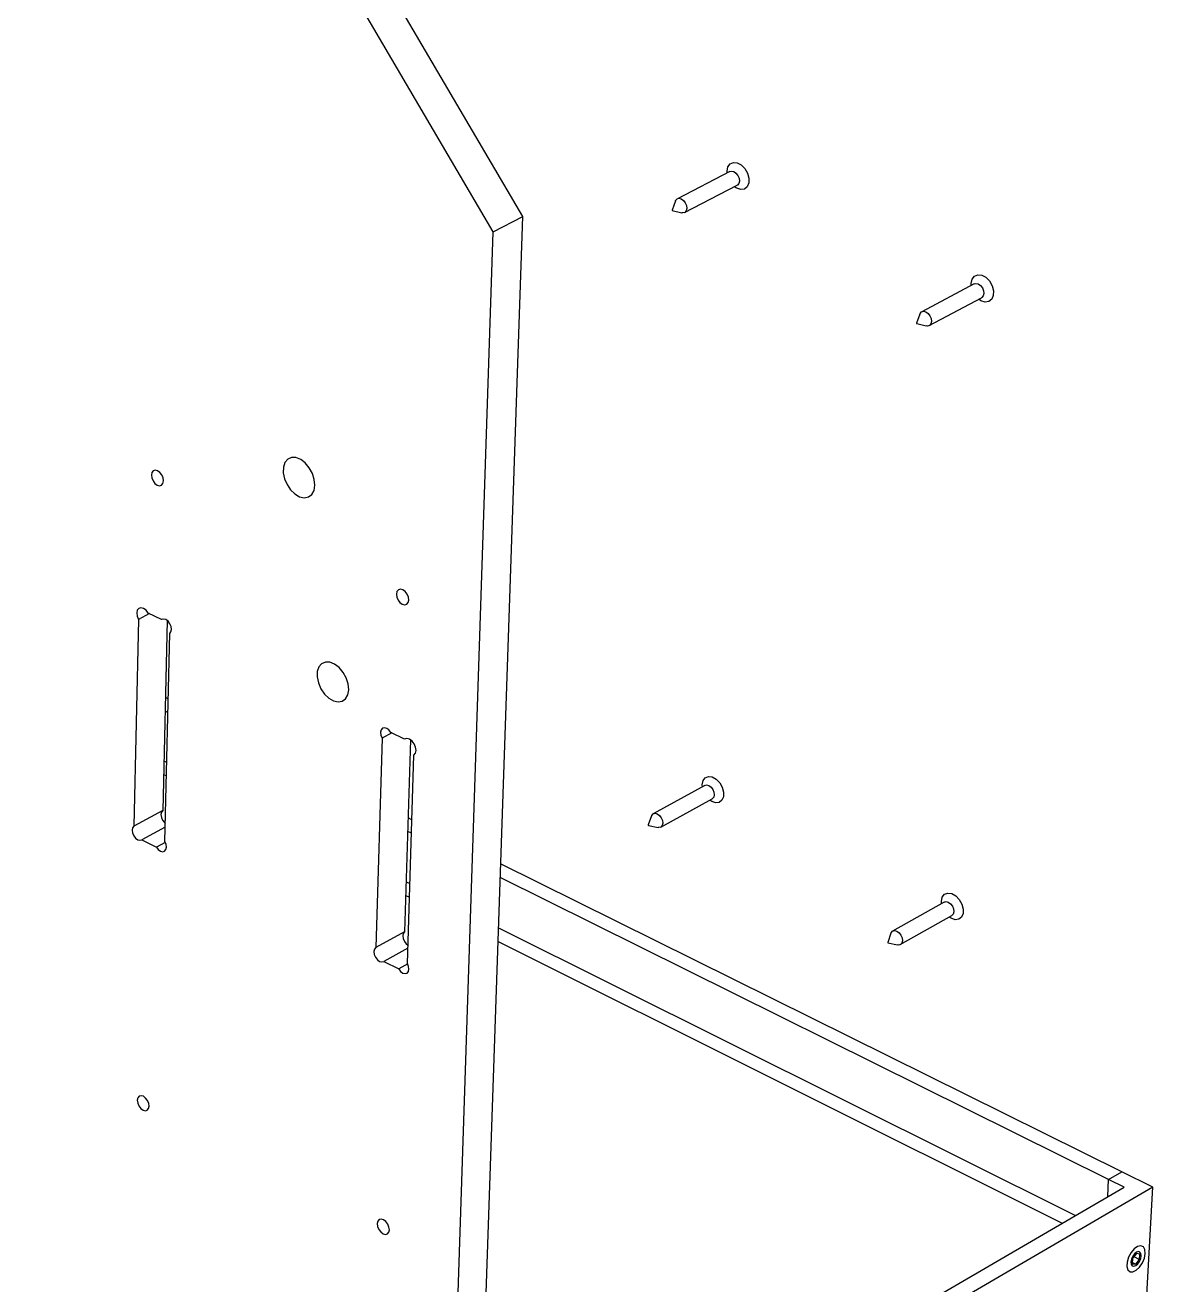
# Model space of a CAD drawing. Extents: x 0 to 161, y 0 to 212.
# Drawn here: x 123.14 to 161.31, y 119.55 to 162.21 of the extents above; entities that cross this region are included whole.
import ezdxf

# ---------------------------------------------------------------- set-up
doc = ezdxf.new("R2010")
doc.units = 0
doc.layers.get('0').update_dxf_attribs({"linetype": 'CONTINUOUS'})

msp = doc.modelspace()

# ---------------------------------------------------------------- linework, layer by layer
at = {"color": 7, "linetype": 'CONTINUOUS'}
for p, q in [((139.98, 155.73), (107.761, 210.723)), ((138.981, 155.214), (123.379, 181.853)), ((146.995, 157.255), (145.217, 156.33)), ((145.461, 155.861), (147.239, 156.787)), ((145.154, 156.256), (145.038, 155.948)), ((138.392, 109.054), (139.98, 155.73)), ((138.981, 155.214), (139.98, 155.73)), ((145.045, 155.934), (145.365, 155.853)), ((137.435, 108.495), (138.981, 155.214)), ((155.265, 153.449), (153.49, 152.504)), ((153.742, 152.033), (155.517, 152.978)), ((153.426, 152.426), (153.315, 152.117)), ((153.322, 152.103), (153.641, 152.023)), ((126.973, 142.083), (126.817, 135.086)), ((127.346, 142.28), (126.973, 142.083)), ((127.756, 142.078), (127.301, 142.302)), ((127.776, 142.089), (127.756, 142.078)), ((127.943, 142.048), (127.794, 135.611)), ((127.864, 134.56), (128.028, 141.612)), ((127.976, 139.392), (127.883, 139.438)), ((127.966, 138.936), (127.872, 138.982)), ((135.546, 138.243), (135.22, 138.068)), ((135.98, 138.029), (135.516, 138.258)), ((135.22, 138.068), (135.007, 130.972)), ((135.998, 138.039), (135.98, 138.029)), ((136.184, 138.005), (135.983, 131.508)), ((136.077, 130.435), (136.296, 137.489)), ((127.833, 137.292), (127.926, 137.246)), ((127.823, 136.834), (127.916, 136.788)), ((146.149, 136.466), (144.402, 135.506)), ((144.654, 135.051), (146.4, 136.013)), ((127.794, 135.611), (126.817, 135.086)), ((136.228, 135.301), (136.102, 135.363)), ((144.346, 135.436), (144.232, 135.124)), ((127.875, 135.046), (127.087, 134.623)), ((136.214, 134.842), (136.088, 134.904)), ((144.24, 135.111), (144.565, 135.041)), ((127.087, 134.623), (127.578, 134.375)), ((127.877, 134.536), (127.578, 134.375)), ((160.266, 123.383), (139.234, 133.81)), ((136.035, 133.202), (136.161, 133.139)), ((159.819, 123.124), (139.219, 133.35)), ((136.021, 132.74), (136.146, 132.678)), ((154.25, 132.513), (152.506, 131.531)), ((152.765, 131.074), (154.509, 132.057)), ((135.983, 131.508), (135.007, 130.972)), ((139.161, 131.643), (158.692, 121.903)), ((152.448, 131.458), (152.34, 131.145)), ((136.093, 130.95), (135.28, 130.503)), ((139.145, 131.18), (158.246, 121.643)), ((152.347, 131.132), (152.672, 131.063)), ((135.28, 130.503), (135.782, 130.25)), ((136.086, 130.418), (135.782, 130.25)), ((159.819, 123.124), (160.266, 123.383)), ((161.314, 122.864), (160.266, 123.383)), ((139.507, 110.728), (160.343, 122.864)), ((161.314, 122.864), (140.034, 110.451)), ((159.788, 122.541), (159.819, 123.124)), ((160.343, 122.864), (159.819, 123.124)), ((161.073, 118.531), (161.314, 122.864)), ((160.63, 120.452), (160.62, 120.268)), ((160.622, 120.306), (160.738, 120.248)), ((160.758, 120.615), (160.63, 120.452)), ((160.674, 120.508), (160.865, 120.412)), ((160.738, 120.248), (160.865, 120.412)), ((160.875, 120.595), (160.758, 120.615)), ((160.865, 120.412), (160.875, 120.595)), ((160.62, 120.268), (160.738, 120.248))]:
    msp.add_line(p, q, dxfattribs=at)
for points in [[(146.901, 157.206), (146.899, 157.259), (146.927, 157.405), (147.001, 157.51), (147.112, 157.559), (147.244, 157.546), (147.379, 157.473), (147.499, 157.35), (147.588, 157.192), (147.634, 157.022), (147.631, 156.863), (147.579, 156.735), (147.485, 156.657), (147.362, 156.639), (147.226, 156.683), (147.145, 156.738)], [(146.995, 157.255), (147.05, 157.268), (147.126, 157.251), (147.201, 157.199), (147.264, 157.119), (147.304, 157.025), (147.315, 156.93), (147.297, 156.848), (147.251, 156.794), (147.239, 156.787)], [(145.154, 156.256), (145.159, 156.269), (145.205, 156.324), (145.271, 156.344), (145.348, 156.327), (145.423, 156.274), (145.485, 156.194), (145.525, 156.099), (145.537, 156.004), (145.519, 155.923), (145.473, 155.868), (145.406, 155.848), (145.365, 155.853)], [(145.038, 155.942), (145.039, 155.939), (145.041, 155.936), (145.044, 155.935), (145.046, 155.934), (145.048, 155.935), (145.05, 155.937), (145.051, 155.939), (145.05, 155.942), (145.049, 155.946), (145.047, 155.948), (145.044, 155.95), (145.042, 155.951), (145.04, 155.95), (145.038, 155.948), (145.037, 155.945), (145.038, 155.942)], [(155.167, 153.397), (155.165, 153.458), (155.195, 153.605), (155.272, 153.71), (155.385, 153.758), (155.52, 153.745), (155.658, 153.67), (155.781, 153.545), (155.871, 153.385), (155.917, 153.214), (155.912, 153.053), (155.858, 152.925), (155.761, 152.847), (155.635, 152.829), (155.496, 152.875), (155.419, 152.926)], [(155.265, 153.449), (155.324, 153.464), (155.402, 153.446), (155.479, 153.393), (155.542, 153.312), (155.583, 153.217), (155.594, 153.121), (155.574, 153.039), (155.527, 152.984), (155.517, 152.978)], [(153.426, 152.426), (153.433, 152.444), (153.48, 152.499), (153.548, 152.519), (153.627, 152.501), (153.703, 152.447), (153.767, 152.367), (153.807, 152.271), (153.818, 152.175), (153.799, 152.093), (153.751, 152.038), (153.683, 152.018), (153.641, 152.023)], [(153.315, 152.111), (153.316, 152.108), (153.318, 152.106), (153.321, 152.104), (153.324, 152.103), (153.326, 152.104), (153.327, 152.106), (153.328, 152.108), (153.328, 152.112), (153.326, 152.115), (153.324, 152.118), (153.322, 152.119), (153.319, 152.12), (153.317, 152.119), (153.315, 152.117), (153.315, 152.115), (153.315, 152.111)], [(132.944, 146.629), (132.925, 146.827), (132.86, 147.031), (132.755, 147.221), (132.619, 147.383), (132.464, 147.5), (132.303, 147.563), (132.152, 147.566), (132.024, 147.509), (131.93, 147.397), (131.878, 147.24), (131.873, 147.051), (131.915, 146.849), (132.001, 146.65), (132.123, 146.472), (132.27, 146.332), (132.429, 146.24), (132.587, 146.207), (132.728, 146.234), (132.841, 146.319), (132.915, 146.455), (132.944, 146.629)], [(127.82, 146.775), (127.806, 146.876), (127.763, 146.976), (127.698, 147.061), (127.62, 147.118), (127.541, 147.137), (127.473, 147.117), (127.427, 147.06), (127.409, 146.975), (127.423, 146.874), (127.465, 146.774), (127.531, 146.689), (127.609, 146.633), (127.688, 146.613), (127.756, 146.633), (127.802, 146.69), (127.82, 146.775)], [(135.703, 142.945), (135.716, 142.843), (135.759, 142.742), (135.826, 142.656), (135.905, 142.598), (135.986, 142.578), (136.056, 142.598), (136.104, 142.655), (136.123, 142.741), (136.11, 142.842), (136.066, 142.944), (136, 143.03), (135.92, 143.087), (135.839, 143.108), (135.77, 143.088), (135.722, 143.03), (135.703, 142.945)], [(127.301, 142.302), (127.229, 142.396), (127.143, 142.459), (127.056, 142.481), (126.981, 142.46), (126.93, 142.397), (126.911, 142.304), (126.926, 142.194), (126.973, 142.083)], [(128.028, 141.612), (128.072, 141.666), (128.09, 141.748), (128.077, 141.844), (128.035, 141.941), (127.972, 142.023), (127.897, 142.078), (127.821, 142.097), (127.756, 142.078)], [(134.089, 139.705), (134.071, 139.901), (134.006, 140.103), (133.901, 140.293), (133.765, 140.454), (133.611, 140.572), (133.451, 140.636), (133.3, 140.641), (133.172, 140.586), (133.078, 140.476), (133.026, 140.322), (133.021, 140.136), (133.063, 139.935), (133.148, 139.737), (133.27, 139.559), (133.416, 139.418), (133.575, 139.326), (133.732, 139.291), (133.873, 139.316), (133.986, 139.399), (134.06, 139.532), (134.089, 139.705)], [(135.516, 138.258), (135.452, 138.341), (135.375, 138.397), (135.297, 138.417), (135.23, 138.399), (135.184, 138.344), (135.166, 138.262), (135.179, 138.165), (135.22, 138.068)], [(136.296, 137.489), (136.349, 137.551), (136.37, 137.645), (136.355, 137.756), (136.308, 137.868), (136.235, 137.963), (136.147, 138.027), (136.057, 138.051), (135.98, 138.029)], [(146.064, 136.42), (146.061, 136.488), (146.088, 136.628), (146.161, 136.726), (146.269, 136.77), (146.398, 136.753), (146.531, 136.678), (146.649, 136.554), (146.736, 136.4), (146.781, 136.234), (146.778, 136.081), (146.727, 135.96), (146.635, 135.888), (146.515, 135.874), (146.382, 135.921), (146.316, 135.966)], [(146.149, 136.466), (146.208, 136.48), (146.283, 136.461), (146.357, 136.408), (146.418, 136.329), (146.457, 136.237), (146.468, 136.145), (146.45, 136.067), (146.405, 136.016), (146.4, 136.013)], [(127.794, 135.611), (127.75, 135.557), (127.733, 135.477), (127.746, 135.382), (127.787, 135.286), (127.849, 135.205), (127.878, 135.179)], [(144.346, 135.436), (144.352, 135.451), (144.397, 135.503), (144.462, 135.52), (144.537, 135.5), (144.61, 135.447), (144.671, 135.368), (144.711, 135.276), (144.722, 135.183), (144.704, 135.106), (144.659, 135.054), (144.594, 135.037), (144.565, 135.041)], [(126.817, 135.086), (126.773, 135.033), (126.756, 134.953), (126.769, 134.858), (126.81, 134.762), (126.872, 134.68), (126.947, 134.625), (127.022, 134.605), (127.087, 134.623)], [(144.232, 135.119), (144.234, 135.116), (144.236, 135.113), (144.238, 135.112), (144.241, 135.111), (144.243, 135.112), (144.244, 135.113), (144.245, 135.116), (144.245, 135.119), (144.243, 135.122), (144.241, 135.125), (144.239, 135.126), (144.236, 135.127), (144.234, 135.126), (144.233, 135.125), (144.232, 135.122), (144.232, 135.119)], [(127.578, 134.375), (127.641, 134.294), (127.716, 134.238), (127.791, 134.218), (127.856, 134.236), (127.901, 134.289), (127.918, 134.369), (127.905, 134.465), (127.864, 134.56)], [(154.161, 132.463), (154.158, 132.539), (154.187, 132.679), (154.262, 132.778), (154.373, 132.821), (154.505, 132.803), (154.64, 132.726), (154.76, 132.601), (154.849, 132.445), (154.894, 132.278), (154.89, 132.123), (154.837, 132.002), (154.742, 131.93), (154.618, 131.917), (154.482, 131.966), (154.42, 132.007)], [(154.25, 132.513), (154.313, 132.528), (154.39, 132.508), (154.465, 132.454), (154.527, 132.374), (154.566, 132.281), (154.577, 132.188), (154.558, 132.11), (154.512, 132.058), (154.509, 132.057)], [(135.983, 131.508), (135.937, 131.455), (135.919, 131.374), (135.932, 131.278), (135.973, 131.182), (136.036, 131.099), (136.096, 131.052)], [(152.448, 131.458), (152.456, 131.478), (152.503, 131.529), (152.569, 131.546), (152.646, 131.526), (152.721, 131.472), (152.783, 131.392), (152.823, 131.299), (152.834, 131.206), (152.815, 131.127), (152.768, 131.076), (152.702, 131.059), (152.672, 131.063)], [(135.007, 130.972), (134.961, 130.919), (134.943, 130.838), (134.956, 130.742), (134.997, 130.645), (135.06, 130.563), (135.136, 130.507), (135.214, 130.486), (135.28, 130.503)], [(152.34, 131.14), (152.341, 131.137), (152.343, 131.134), (152.346, 131.132), (152.348, 131.132), (152.351, 131.132), (152.352, 131.134), (152.353, 131.137), (152.352, 131.14), (152.351, 131.143), (152.349, 131.146), (152.347, 131.147), (152.344, 131.148), (152.342, 131.147), (152.34, 131.146), (152.34, 131.143), (152.34, 131.14)], [(135.782, 130.25), (135.846, 130.168), (135.922, 130.111), (136, 130.09), (136.066, 130.108), (136.112, 130.161), (136.13, 130.241), (136.118, 130.338), (136.077, 130.435)], [(127.334, 125.6), (127.32, 125.697), (127.278, 125.795), (127.214, 125.879), (127.138, 125.937), (127.06, 125.958), (126.994, 125.941), (126.949, 125.888), (126.932, 125.807), (126.945, 125.71), (126.987, 125.612), (127.051, 125.528), (127.127, 125.47), (127.204, 125.448), (127.271, 125.465), (127.316, 125.519), (127.334, 125.6)], [(135.466, 121.413), (135.453, 121.511), (135.41, 121.61), (135.345, 121.696), (135.267, 121.754), (135.188, 121.776), (135.12, 121.76), (135.073, 121.707), (135.055, 121.625), (135.068, 121.527), (135.11, 121.428), (135.175, 121.343), (135.253, 121.284), (135.332, 121.262), (135.4, 121.278), (135.447, 121.332), (135.466, 121.413)], [(161.06, 120.615), (161.047, 120.749), (160.993, 120.84), (160.907, 120.876), (160.799, 120.852), (160.684, 120.771), (160.578, 120.645), (160.494, 120.489), (160.445, 120.326), (160.437, 120.178), (160.471, 120.063), (160.542, 119.999), (160.641, 119.993), (160.754, 120.046), (160.867, 120.151), (160.963, 120.295), (161.031, 120.456), (161.06, 120.615)], [(160.921, 120.533), (160.912, 120.611), (160.879, 120.662), (160.825, 120.678), (160.76, 120.656), (160.693, 120.6), (160.634, 120.519), (160.593, 120.424), (160.575, 120.331), (160.584, 120.253), (160.617, 120.202), (160.67, 120.186), (160.736, 120.208), (160.803, 120.264), (160.861, 120.345), (160.903, 120.44), (160.921, 120.533)]]:
    msp.add_lwpolyline(points, dxfattribs=at)

doc.saveas('drawing.dxf')
